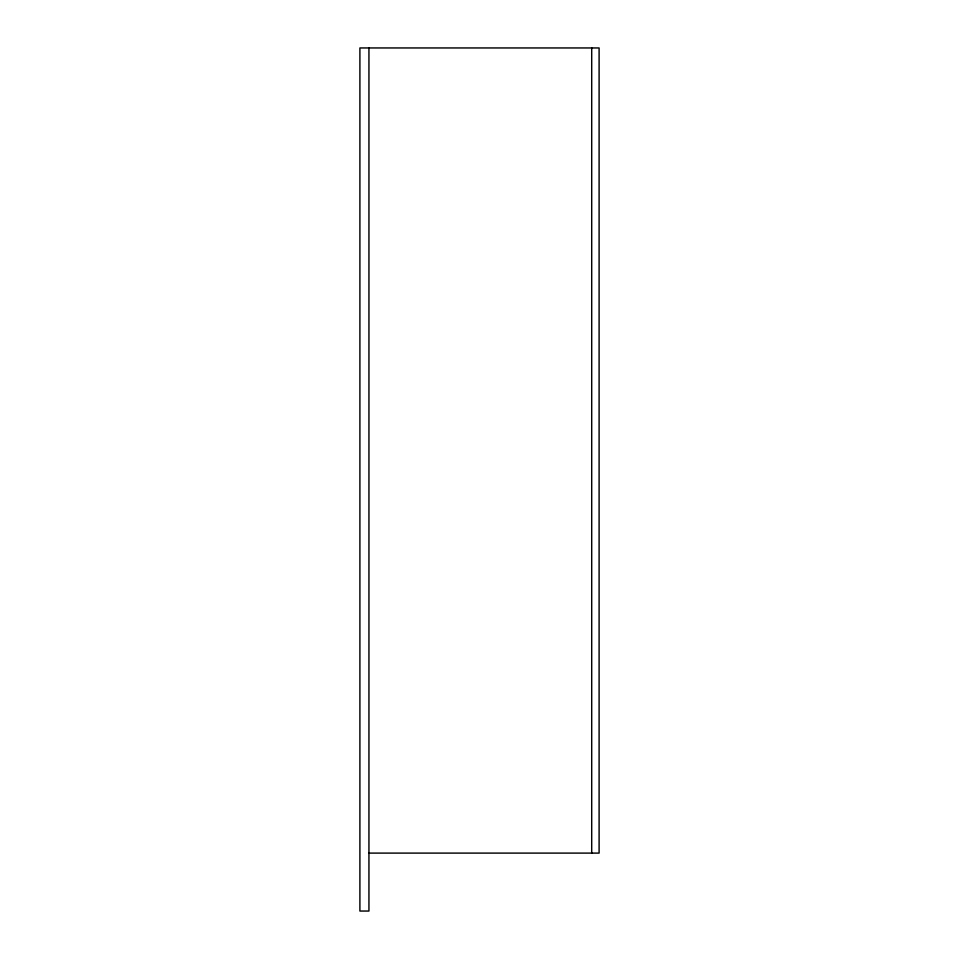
<?xml version="1.0" encoding="UTF-8"?>
<svg xmlns="http://www.w3.org/2000/svg" width="959" height="959" viewBox="0 0 959 959"><rect width="100%" height="100%" fill="white"/><g stroke="black" fill="none" stroke-linecap="round" stroke-linejoin="round"><path stroke-width="1.44" d="M368.939 853.102L599.099 853.102L599.099 47.95L359.901 47.95L359.901 911.05L368.939 911.05L368.939 47.95M591.703 47.95L591.703 853.102"/></g></svg>
